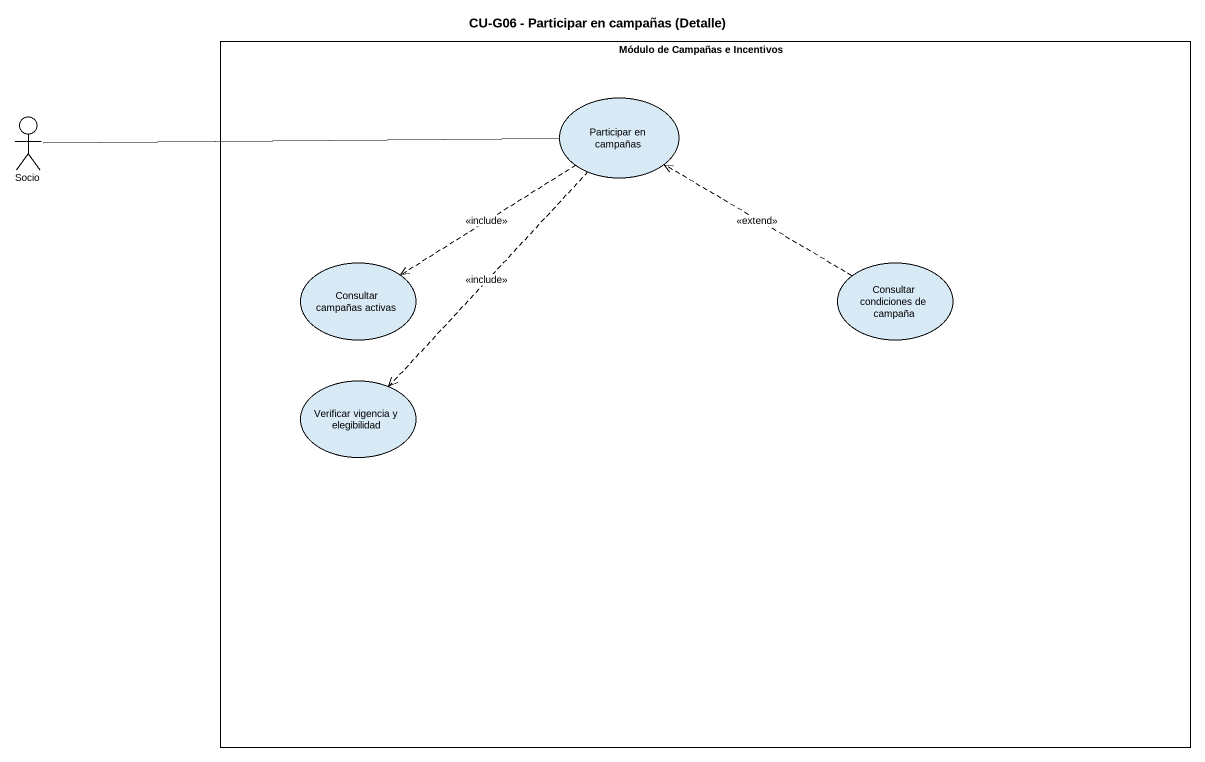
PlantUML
@startuml
title CU-G06 - Participar en campañas (Detalle)
rectangle "Módulo de Campañas e Incentivos" as Módulo_de_Campañas_e {
  usecase "Participar en campañas" as Participar_en_campañas
  usecase "Consultar campañas activas" as Consultar_campañas_activas
  usecase "Consultar condiciones de campaña" as Consultar_condiciones_de
  usecase "Verificar vigencia y elegibilidad" as Verificar_vigencia_y
}
actor Socio
Participar_en_campañas ..> Consultar_campañas_activas : <<include>>
Participar_en_campañas ..> Verificar_vigencia_y : <<include>>
Socio -right- Participar_en_campañas
Consultar_condiciones_de .left.> Participar_en_campañas : <<extend>>
@enduml
